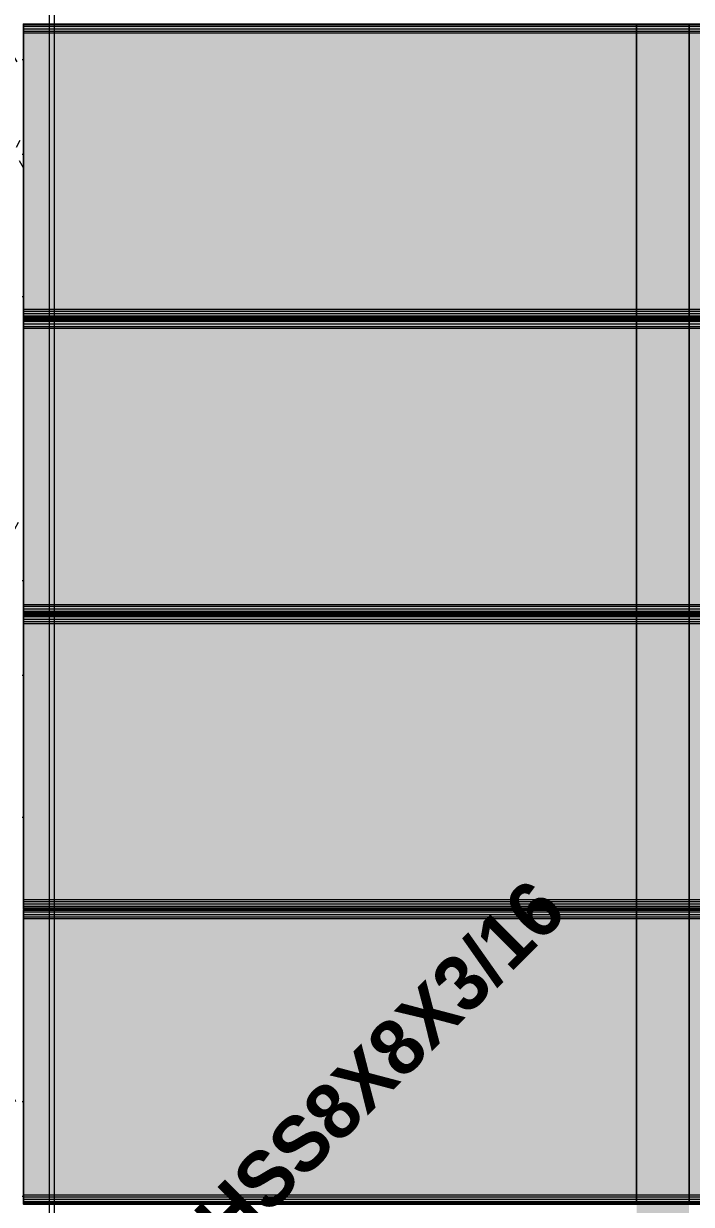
# Model space of a CAD drawing. Header units: inches. Extents: x -4126 to 593, y 9773 to 12297.
# Drawn here: x -2818.3 to -2710.1, y 11326.7 to 11518.2 of the extents above; entities that cross this region are included whole.
import ezdxf

# ---------------------------------------------------------------- set-up
doc = ezdxf.new("R2010")
doc.units = ezdxf.units.IN
doc.header["$MEASUREMENT"] = 0
for name, color, linetype, lineweight in [('I-WALL', 2, 'Continuous', 13), ('S-BEAM', 12, 'Continuous', 9), ('S-COLS-IDEN', 171, 'Continuous', 30)]:
    doc.layers.add(name, color=color, linetype=linetype, lineweight=lineweight)
doc.styles.add('Century Gothic_B', font='GOTHICB.TTF', dxfattribs={"height": 9})

# ---------------------------------------------------------------- blocks, each defined once
blk = doc.blocks.new('CTR - 1st Phase - Common Walls_rvt-1-FRAMING PLAN - 1ST FLOOR')
at = {"layer": 'I-WALL', "lineweight": 5, "transparency": 33554585}
h = blk.add_hatch(color=8, dxfattribs=at)
h.paths.add_polyline_path([(-2718.97, 11285.29), (-2710.47, 11285.29), (-2710.47, 11325.43), (-2718.97, 11325.43)], flags=0)
h.paths.add_polyline_path([(-2718.97, 11325.82), (-2710.47, 11325.82), (-2710.47, 11326.25), (-2718.97, 11326.25)], flags=0)
h.paths.add_polyline_path([(-2718.97, 11327.09), (-2710.47, 11327.09), (-2710.47, 11327.52), (-2718.97, 11327.52)], flags=0)
h.paths.add_polyline_path([(-2710.47, 11327.91), (-2710.47, 11373.31), (-2718.97, 11373.31), (-2718.97, 11327.91)], flags=0)
h.paths.add_polyline_path([(-2710.47, 11373.71), (-2710.47, 11374.14), (-2718.97, 11374.14), (-2718.97, 11373.71)], flags=0)
h.paths.add_polyline_path([(-2718.97, 11374.97), (-2710.47, 11374.97), (-2710.47, 11375.4), (-2718.97, 11375.4)], flags=0)
h.paths.add_polyline_path([(-2718.97, 11375.79), (-2710.47, 11375.79), (-2710.47, 11421.19), (-2718.97, 11421.19)], flags=0)
h.paths.add_polyline_path([(-2718.97, 11421.59), (-2710.47, 11421.59), (-2710.47, 11422.02), (-2718.97, 11422.02)], flags=0)
h.paths.add_polyline_path([(-2718.97, 11422.85), (-2710.47, 11422.85), (-2710.47, 11423.28), (-2718.97, 11423.28)], flags=0)
h.paths.add_polyline_path([(-2718.97, 11423.68), (-2710.47, 11423.68), (-2710.47, 11469.08), (-2718.97, 11469.08), (-2718.97, 11428.42)], flags=0)
h.paths.add_polyline_path([(-2718.97, 11469.47), (-2710.47, 11469.47), (-2710.47, 11469.9), (-2718.97, 11469.9)], flags=0)
h.paths.add_polyline_path([(-2710.47, 11470.73), (-2710.47, 11471.16), (-2718.97, 11471.16), (-2718.97, 11470.73)], flags=0)
h.paths.add_polyline_path([(-2718.97, 11471.56), (-2710.47, 11471.56), (-2710.47, 11516.96), (-2718.97, 11516.96)], flags=0)
h.paths.add_polyline_path([(-2710.47, 11517.35), (-2710.47, 11517.78), (-2718.97, 11517.78), (-2718.97, 11517.35)], flags=0)
h.paths.add_polyline_path([(-2710.47, 11547.19), (-2710.47, 11622.61), (-2718.97, 11622.61), (-2718.97, 11547.19)], flags=0)
h = blk.add_hatch(color=8, dxfattribs=at)
h.paths.add_polyline_path([(-2710.47, 11326.25), (-2710.47, 11327.09), (-2718.97, 11327.09), (-2718.97, 11326.25)], flags=0)
h.paths.add_polyline_path([(-2710.47, 11374.14), (-2710.47, 11374.97), (-2718.97, 11374.97), (-2718.97, 11374.14)], flags=0)
h.paths.add_polyline_path([(-2710.47, 11422.02), (-2710.47, 11422.85), (-2718.97, 11422.85), (-2718.97, 11422.02)], flags=0)
h.paths.add_polyline_path([(-2710.47, 11469.9), (-2710.47, 11470.73), (-2718.97, 11470.73), (-2718.97, 11469.9)], flags=0)
h.paths.add_polyline_path([(-2718.97, 11517.78), (-2710.47, 11517.78), (-2710.47, 11518.2), (-2718.97, 11518.16)], flags=0)
h = blk.add_hatch(color=8, dxfattribs=at)
h.paths.add_polyline_path([(-2710.47, 11325.43), (-2710.47, 11325.82), (-2718.97, 11325.82), (-2718.97, 11325.43)], flags=0)
h.paths.add_polyline_path([(-2718.97, 11327.52), (-2710.47, 11327.52), (-2710.47, 11327.91), (-2718.97, 11327.91)], flags=0)
h.paths.add_polyline_path([(-2710.47, 11373.31), (-2710.47, 11373.71), (-2718.97, 11373.71), (-2718.97, 11373.31)], flags=0)
h.paths.add_polyline_path([(-2718.97, 11375.4), (-2710.47, 11375.4), (-2710.47, 11375.79), (-2718.97, 11375.79)], flags=0)
h.paths.add_polyline_path([(-2718.97, 11421.19), (-2710.47, 11421.19), (-2710.47, 11421.59), (-2718.97, 11421.59)], flags=0)
h.paths.add_polyline_path([(-2710.47, 11423.28), (-2710.47, 11423.68), (-2718.97, 11423.68), (-2718.97, 11423.28)], flags=0)
h.paths.add_polyline_path([(-2710.47, 11469.08), (-2710.47, 11469.47), (-2718.97, 11469.47), (-2718.97, 11469.08)], flags=0)
h.paths.add_polyline_path([(-2718.97, 11471.16), (-2710.47, 11471.16), (-2710.47, 11471.56), (-2718.97, 11471.56)], flags=0)
h.paths.add_polyline_path([(-2710.47, 11516.96), (-2710.47, 11517.35), (-2718.97, 11517.35), (-2718.97, 11516.96)], flags=0)
at = {"layer": 'I-WALL', "color": 9}
for p, q in [((-2718.97, 11518.16), (-2718.97, 11517.35)), ((-2718.97, 11517.35), (-2718.97, 11516.96)), ((-2710.47, 11517.35), (-2710.47, 11518.16)), ((-2710.47, 11516.96), (-2710.47, 11517.35)), ((-2718.97, 11516.96), (-2718.97, 11471.56)), ((-2710.47, 11471.56), (-2710.47, 11516.96)), ((-2718.97, 11471.56), (-2718.97, 11471.16)), ((-2710.47, 11471.16), (-2710.47, 11471.56)), ((-2718.97, 11471.16), (-2718.97, 11470.36)), ((-2718.97, 11470.28), (-2718.97, 11469.47)), ((-2718.97, 11469.47), (-2718.97, 11469.08)), ((-2710.47, 11470.36), (-2710.47, 11471.16)), ((-2710.47, 11469.47), (-2710.47, 11470.28)), ((-2710.47, 11469.08), (-2710.47, 11469.47)), ((-2718.97, 11469.08), (-2718.97, 11423.68)), ((-2710.47, 11423.68), (-2710.47, 11469.08)), ((-2718.97, 11423.68), (-2718.97, 11423.28)), ((-2710.47, 11423.28), (-2710.47, 11423.68)), ((-2718.97, 11423.28), (-2718.97, 11422.48)), ((-2718.97, 11422.39), (-2718.97, 11421.59)), ((-2718.97, 11421.59), (-2718.97, 11421.19)), ((-2710.47, 11422.48), (-2710.47, 11423.28)), ((-2710.47, 11421.59), (-2710.47, 11422.39)), ((-2710.47, 11421.19), (-2710.47, 11421.59)), ((-2718.97, 11421.19), (-2718.97, 11375.79)), ((-2710.47, 11375.79), (-2710.47, 11421.19)), ((-2718.97, 11375.79), (-2718.97, 11375.4)), ((-2710.47, 11375.4), (-2710.47, 11375.79)), ((-2718.97, 11375.4), (-2718.97, 11374.59)), ((-2718.97, 11374.51), (-2718.97, 11373.71)), ((-2718.97, 11373.71), (-2718.97, 11373.31)), ((-2710.47, 11374.59), (-2710.47, 11375.4)), ((-2710.47, 11373.71), (-2710.47, 11374.51)), ((-2710.47, 11373.31), (-2710.47, 11373.71)), ((-2718.97, 11373.31), (-2718.97, 11327.91)), ((-2710.47, 11327.91), (-2710.47, 11373.31)), ((-2718.97, 11327.91), (-2718.97, 11327.52)), ((-2710.47, 11327.52), (-2710.47, 11327.91)), ((-2718.97, 11327.52), (-2718.97, 11326.71)), ((-2710.47, 11326.71), (-2710.47, 11327.52))]:
    blk.add_line(p, q, dxfattribs=at)
at = {"layer": 'I-WALL', "color": 253}
for p, q in [((-2718.97, 11517.78), (-2718.97, 11518.16)), ((-2718.97, 11517.35), (-2718.97, 11517.78)), ((-2718.97, 11516.96), (-2718.97, 11517.35)), ((-2710.47, 11518.16), (-2710.47, 11517.78)), ((-2710.47, 11517.78), (-2710.47, 11517.35)), ((-2710.47, 11517.35), (-2710.47, 11516.96)), ((-2718.97, 11471.56), (-2718.97, 11516.96)), ((-2710.47, 11516.96), (-2710.47, 11471.56)), ((-2718.97, 11471.16), (-2718.97, 11471.56)), ((-2710.47, 11471.56), (-2710.47, 11471.16)), ((-2718.97, 11470.73), (-2718.97, 11471.16)), ((-2718.97, 11470.36), (-2718.97, 11470.73)), ((-2718.97, 11469.9), (-2718.97, 11470.28)), ((-2718.97, 11469.47), (-2718.97, 11469.9)), ((-2718.97, 11469.08), (-2718.97, 11469.47)), ((-2710.47, 11471.16), (-2710.47, 11470.73)), ((-2710.47, 11470.73), (-2710.47, 11470.36)), ((-2710.47, 11470.28), (-2710.47, 11469.9)), ((-2710.47, 11469.9), (-2710.47, 11469.47)), ((-2710.47, 11469.47), (-2710.47, 11469.08)), ((-2718.97, 11423.68), (-2718.97, 11469.08)), ((-2710.47, 11469.08), (-2710.47, 11423.68)), ((-2718.97, 11423.28), (-2718.97, 11423.68)), ((-2710.47, 11423.68), (-2710.47, 11423.28)), ((-2718.97, 11422.85), (-2718.97, 11423.28)), ((-2718.97, 11422.48), (-2718.97, 11422.85)), ((-2718.97, 11422.02), (-2718.97, 11422.39)), ((-2718.97, 11421.59), (-2718.97, 11422.02)), ((-2718.97, 11421.19), (-2718.97, 11421.59)), ((-2710.47, 11423.28), (-2710.47, 11422.85)), ((-2710.47, 11422.85), (-2710.47, 11422.48)), ((-2710.47, 11422.39), (-2710.47, 11422.02)), ((-2710.47, 11422.02), (-2710.47, 11421.59)), ((-2710.47, 11421.59), (-2710.47, 11421.19)), ((-2718.97, 11375.79), (-2718.97, 11421.19)), ((-2710.47, 11421.19), (-2710.47, 11375.79)), ((-2718.97, 11375.4), (-2718.97, 11375.79)), ((-2710.47, 11375.79), (-2710.47, 11375.4)), ((-2718.97, 11374.97), (-2718.97, 11375.4)), ((-2718.97, 11374.59), (-2718.97, 11374.97)), ((-2718.97, 11374.14), (-2718.97, 11374.51)), ((-2718.97, 11373.71), (-2718.97, 11374.14)), ((-2718.97, 11373.31), (-2718.97, 11373.71)), ((-2710.47, 11375.4), (-2710.47, 11374.97)), ((-2710.47, 11374.97), (-2710.47, 11374.59)), ((-2710.47, 11374.51), (-2710.47, 11374.14)), ((-2710.47, 11374.14), (-2710.47, 11373.71)), ((-2710.47, 11373.71), (-2710.47, 11373.31)), ((-2718.97, 11327.91), (-2718.97, 11373.31)), ((-2710.47, 11373.31), (-2710.47, 11327.91)), ((-2718.97, 11327.52), (-2718.97, 11327.91)), ((-2710.47, 11327.91), (-2710.47, 11327.52)), ((-2718.97, 11327.09), (-2718.97, 11327.52)), ((-2718.97, 11326.71), (-2718.97, 11327.09)), ((-2710.47, 11327.52), (-2710.47, 11327.09)), ((-2710.47, 11327.09), (-2710.47, 11326.71))]:
    blk.add_line(p, q, dxfattribs=at)
blk = doc.blocks.new('034100 - Precast Structural Concrete - Solid Plank - 12_-1871122-FRAMING PLAN - 1ST FLOOR')
at = {"layer": 'S-BEAM', "transparency": 33554483}
for points in [[(5, 23.52), (5, 23.9), (0, 23.9), (0, 23.52), (4.21, 23.52)], [(0, 22.7), (5, 22.7), (5, 23.09), (0, 23.09)], [(0, -23.09), (5, -23.09), (5, -22.7), (0, -22.7)], [(5, -23.9), (5, -23.52), (0, -23.52), (0, -23.9), (4.21, -23.9)], [(5, -23.94), (5, -23.9), (4.21, -23.94)]]:
    blk.add_hatch(color=256, dxfattribs=at).paths.add_polyline_path(points, flags=0)
h = blk.add_hatch(color=256, dxfattribs=at)
h.paths.add_polyline_path([(4.21, -23.52), (5, -23.52), (5, -23.09), (0, -23.09), (0, -23.52)], flags=0)
h.paths.add_polyline_path([(5, -22.7), (5, 22.7), (0, 22.7), (0, -22.7), (4.21, -22.7)], flags=0)
h.paths.add_polyline_path([(5, 23.09), (5, 23.52), (0, 23.52), (0, 23.09), (4.21, 23.09)], flags=0)
h = blk.add_hatch(color=256, dxfattribs=at)
h.paths.add_polyline_path([(5, 23.52), (99.35, 23.52), (99.35, 23.9), (5, 23.9)], flags=0)
h.paths.add_polyline_path([(300.95, 23.52), (300.95, 23.9), (107.85, 23.9), (107.85, 23.52), (299.62, 23.52)], flags=0)
h = blk.add_hatch(color=256, dxfattribs=at)
h.paths.add_polyline_path([(5, -23.52), (99.35, -23.52), (99.35, -23.09), (5, -23.09)], flags=0)
h.paths.add_polyline_path([(107.85, -23.52), (300.95, -23.52), (300.95, -23.09), (107.85, -23.09)], flags=0)
h.paths.add_polyline_path([(232.08, -22.7), (300.95, -22.7), (300.95, 22.7), (107.85, 22.7), (107.85, -22.7)], flags=0)
h.paths.add_polyline_path([(97.02, -22.7), (99.35, -22.7), (99.35, 22.7), (5, 22.7), (5, -22.7)], flags=0)
h.paths.add_polyline_path([(5, 23.09), (99.35, 23.09), (99.35, 23.52), (5, 23.52)], flags=0)
h.paths.add_polyline_path([(300.95, 23.09), (300.95, 23.52), (107.85, 23.52), (107.85, 23.09), (299.62, 23.09)], flags=0)
h = blk.add_hatch(color=256, dxfattribs=at)
h.paths.add_polyline_path([(5, 22.7), (99.35, 22.7), (99.35, 23.09), (5, 23.09)], flags=0)
h.paths.add_polyline_path([(300.95, 22.7), (300.95, 23.09), (107.85, 23.09), (107.85, 22.7), (299.62, 22.7)], flags=0)
h = blk.add_hatch(color=256, dxfattribs=at)
h.paths.add_polyline_path([(5, -23.09), (99.35, -23.09), (99.35, -22.7), (5, -22.7)], flags=0)
h.paths.add_polyline_path([(300.95, -23.09), (300.95, -22.7), (107.85, -22.7), (107.85, -23.09), (232.08, -23.09)], flags=0)
h = blk.add_hatch(color=256, dxfattribs=at)
h.paths.add_polyline_path([(232.08, -23.9), (300.95, -23.9), (300.95, -23.52), (107.85, -23.52), (107.85, -23.9)], flags=0)
h.paths.add_polyline_path([(5, -23.9), (99.35, -23.9), (99.35, -23.52), (5, -23.52)], flags=0)
at = {"layer": 'S-BEAM'}
for p, q in [((0, 23.94), (0, 23.9)), ((0, 23.76), (0, 23.9)), ((0, 23.9), (0, 23.52)), ((0, 23.9), (5, 23.9)), ((0, 23.52), (0, 23.76)), ((0, 23.76), (5, 23.76)), ((0, 23.76), (5, 23.76)), ((0, 22.7), (0, 23.52)), ((0, 23.52), (0, -23.52)), ((0, 23.52), (5, 23.52)), ((0, 22.7), (0, 23.09)), ((0, 23.09), (0, 22.7)), ((0, 23.09), (5, 23.09)), ((0, 23.09), (5, 23.09)), ((5, 23.9), (304, 23.9)), ((5, 23.76), (304, 23.76)), ((5, 23.76), (304, 23.76)), ((5, 23.52), (304, 23.52)), ((5, 23.09), (304, 23.09)), ((5, 23.09), (304, 23.09)), ((0, 22.4), (0, 22.7)), ((0, 22.7), (5, 22.7)), ((0, -22.4), (0, 22.4)), ((0, 22.4), (5, 22.4)), ((5, 22.7), (304, 22.7)), ((5, 22.4), (304, 22.4)), ((0, -22.7), (0, -22.4)), ((0, -22.4), (5, -22.4)), ((0, -23.52), (0, -22.7)), ((0, -22.7), (0, -23.09)), ((0, -23.09), (0, -22.7)), ((0, -22.7), (5, -22.7)), ((5, -22.4), (304, -22.4)), ((5, -22.7), (304, -22.7)), ((0, -23.09), (5, -23.09)), ((0, -23.09), (5, -23.09)), ((0, -23.52), (0, -23.9)), ((0, -23.76), (0, -23.52)), ((5, -23.52), (0, -23.52)), ((0, -23.9), (0, -23.76)), ((5, -23.76), (0, -23.76)), ((0, -23.76), (5, -23.76)), ((0, -23.9), (0, -23.94)), ((0, -23.9), (5, -23.9)), ((0, -23.94), (5, -23.94)), ((5, -23.09), (304, -23.09)), ((5, -23.09), (304, -23.09)), ((304, -23.52), (5, -23.52)), ((304, -23.76), (5, -23.76)), ((5, -23.76), (304, -23.76)), ((5, -23.9), (304, -23.9)), ((5, -23.94), (304, -23.94))]:
    blk.add_line(p, q, dxfattribs=at)
blk = doc.blocks.new('034100 - Precast Structural Concrete - Solid Plank - 12_-V95-FRAMING PLAN - 1ST FLOOR')
at = {"layer": 'S-BEAM', "transparency": 33554483}
for points in [[(0, 23.52), (5, 23.52), (5, 23.9), (0, 23.9)], [(0, 22.7), (5, 22.7), (5, 23.09), (0, 23.09)], [(0, -23.09), (5, -23.09), (5, -22.7), (0, -22.7)], [(4.21, -23.9), (5, -23.9), (5, -23.52), (0, -23.52), (0, -23.9)], [(5, -23.94), (5, -23.9), (4.21, -23.94)]]:
    blk.add_hatch(color=256, dxfattribs=at).paths.add_polyline_path(points, flags=0)
h = blk.add_hatch(color=256, dxfattribs=at)
h.paths.add_polyline_path([(4.21, -23.52), (5, -23.52), (5, -23.09), (0, -23.09), (0, -23.52)], flags=0)
h.paths.add_polyline_path([(5, -22.7), (5, 22.7), (0, 22.7), (0, -22.7), (4.21, -22.7)], flags=0)
h.paths.add_polyline_path([(5, 23.09), (5, 23.52), (0, 23.52), (0, 23.09), (4.21, 23.09)], flags=0)
h = blk.add_hatch(color=256, dxfattribs=at)
h.paths.add_polyline_path([(5, 23.52), (99.35, 23.52), (99.35, 23.9), (5, 23.9)], flags=0)
h.paths.add_polyline_path([(300.95, 23.52), (300.95, 23.9), (107.85, 23.9), (107.85, 23.52), (232.08, 23.52)], flags=0)
h = blk.add_hatch(color=256, dxfattribs=at)
h.paths.add_polyline_path([(5, -23.52), (99.35, -23.52), (99.35, -23.09), (5, -23.09)], flags=0)
h.paths.add_polyline_path([(232.08, -23.52), (300.95, -23.52), (300.95, -23.09), (107.85, -23.09), (107.85, -23.52)], flags=0)
h.paths.add_polyline_path([(99.35, -22.7), (99.35, 22.7), (5, 22.7), (5, -22.7), (97.02, -22.7)], flags=0)
h.paths.add_polyline_path([(300.95, -22.7), (300.95, 22.7), (107.85, 22.7), (107.85, -22.7), (232.08, -22.7)], flags=0)
h.paths.add_polyline_path([(232.08, 23.09), (300.95, 23.09), (300.95, 23.52), (107.85, 23.52), (107.85, 23.09)], flags=0)
h.paths.add_polyline_path([(5, 23.09), (99.35, 23.09), (99.35, 23.52), (5, 23.52)], flags=0)
h = blk.add_hatch(color=256, dxfattribs=at)
h.paths.add_polyline_path([(5, 22.7), (99.35, 22.7), (99.35, 23.09), (5, 23.09)], flags=0)
h.paths.add_polyline_path([(300.95, 22.7), (300.95, 23.09), (107.85, 23.09), (107.85, 22.7), (232.08, 22.7)], flags=0)
h = blk.add_hatch(color=256, dxfattribs=at)
h.paths.add_polyline_path([(5, -23.09), (99.35, -23.09), (99.35, -22.7), (5, -22.7)], flags=0)
h.paths.add_polyline_path([(300.95, -23.09), (300.95, -22.7), (107.85, -22.7), (107.85, -23.09), (232.08, -23.09)], flags=0)
h = blk.add_hatch(color=256, dxfattribs=at)
h.paths.add_polyline_path([(300.95, -23.9), (300.95, -23.52), (107.85, -23.52), (107.85, -23.9), (232.08, -23.9)], flags=0)
h.paths.add_polyline_path([(97.02, -23.9), (99.35, -23.9), (99.35, -23.52), (5, -23.52), (5, -23.9)], flags=0)
at = {"layer": 'S-BEAM'}
for p, q in [((0, 23.94), (0, 23.9)), ((0, 23.94), (5, 23.94)), ((0, 23.76), (0, 23.9)), ((0, 23.9), (0, 23.52)), ((0, 23.9), (5, 23.9)), ((0, 23.52), (0, 23.76)), ((0, 23.76), (5, 23.76)), ((0, 23.76), (5, 23.76)), ((0, 22.7), (0, 23.52)), ((0, 23.52), (0, -23.52)), ((0, 23.52), (5, 23.52)), ((0, 22.7), (0, 23.09)), ((0, 23.09), (0, 22.7)), ((0, 23.09), (5, 23.09)), ((0, 23.09), (5, 23.09)), ((5, 23.94), (304, 23.94)), ((5, 23.9), (304, 23.9)), ((5, 23.76), (304, 23.76)), ((5, 23.76), (304, 23.76)), ((5, 23.52), (304, 23.52)), ((5, 23.09), (304, 23.09)), ((5, 23.09), (304, 23.09)), ((0, 22.4), (0, 22.7)), ((0, 22.7), (5, 22.7)), ((0, -22.4), (0, 22.4)), ((0, 22.4), (5, 22.4)), ((5, 22.7), (304, 22.7)), ((5, 22.4), (304, 22.4)), ((0, -22.7), (0, -22.4)), ((0, -22.4), (5, -22.4)), ((0, -23.52), (0, -22.7)), ((0, -22.7), (0, -23.09)), ((0, -23.09), (0, -22.7)), ((0, -22.7), (5, -22.7)), ((5, -22.4), (304, -22.4)), ((5, -22.7), (304, -22.7)), ((0, -23.09), (5, -23.09)), ((0, -23.09), (5, -23.09)), ((0, -23.52), (0, -23.9)), ((0, -23.76), (0, -23.52)), ((5, -23.52), (0, -23.52)), ((0, -23.9), (0, -23.76)), ((5, -23.76), (0, -23.76)), ((0, -23.76), (5, -23.76)), ((0, -23.9), (0, -23.94)), ((0, -23.9), (5, -23.9)), ((0, -23.94), (5, -23.94)), ((5, -23.09), (304, -23.09)), ((5, -23.09), (304, -23.09)), ((304, -23.52), (5, -23.52)), ((304, -23.76), (5, -23.76)), ((5, -23.76), (304, -23.76)), ((5, -23.9), (304, -23.9)), ((5, -23.94), (304, -23.94))]:
    blk.add_line(p, q, dxfattribs=at)
blk = doc.blocks.new('034100 - Precast Structural Concrete - Solid Plank - 12_-V96-FRAMING PLAN - 1ST FLOOR')
at = {"layer": 'S-BEAM', "transparency": 33554483}
for points in [[(4.21, 23.52), (5, 23.52), (5, 23.9), (0, 23.9), (0, 23.52)], [(0, 22.7), (5, 22.7), (5, 23.09), (0, 23.09)], [(5, 23.9), (5, 23.94), (4.21, 23.9)], [(4.21, -23.09), (5, -23.09), (5, -22.7), (0, -22.7), (0, -23.09)], [(5, -23.9), (5, -23.52), (0, -23.52), (0, -23.9), (4.21, -23.9)], [(5, -23.94), (5, -23.9), (4.21, -23.94)]]:
    blk.add_hatch(color=256, dxfattribs=at).paths.add_polyline_path(points, flags=0)
h = blk.add_hatch(color=256, dxfattribs=at)
h.paths.add_polyline_path([(4.21, -23.52), (5, -23.52), (5, -23.09), (0, -23.09), (0, -23.52)], flags=0)
h.paths.add_polyline_path([(5, -22.7), (5, 22.7), (0, 22.7), (0, -22.7), (4.21, -22.7)], flags=0)
h.paths.add_polyline_path([(5, 23.09), (5, 23.52), (0, 23.52), (0, 23.09), (4.21, 23.09)], flags=0)
h = blk.add_hatch(color=256, dxfattribs=at)
h.paths.add_polyline_path([(5, 23.52), (99.35, 23.52), (99.35, 23.9), (5, 23.9)], flags=0)
h.paths.add_polyline_path([(300.95, 23.52), (300.95, 23.9), (107.85, 23.9), (107.85, 23.52), (232.08, 23.52)], flags=0)
h = blk.add_hatch(color=256, dxfattribs=at)
h.paths.add_polyline_path([(97.02, -23.52), (99.35, -23.52), (99.35, -23.09), (5, -23.09), (5, -23.52)], flags=0)
h.paths.add_polyline_path([(300.95, -23.52), (300.95, -23.09), (107.85, -23.09), (107.85, -23.52), (232.08, -23.52)], flags=0)
h.paths.add_polyline_path([(107.85, -22.7), (300.95, -22.7), (300.95, 22.7), (107.85, 22.7)], flags=0)
h.paths.add_polyline_path([(5, -22.7), (99.35, -22.7), (99.35, 22.7), (5, 22.7)], flags=0)
h.paths.add_polyline_path([(5, 23.09), (99.35, 23.09), (99.35, 23.52), (5, 23.52)], flags=0)
h.paths.add_polyline_path([(300.95, 23.09), (300.95, 23.52), (107.85, 23.52), (107.85, 23.09), (232.08, 23.09)], flags=0)
h = blk.add_hatch(color=256, dxfattribs=at)
h.paths.add_polyline_path([(5, 22.7), (99.35, 22.7), (99.35, 23.09), (5, 23.09)], flags=0)
h.paths.add_polyline_path([(300.95, 22.7), (300.95, 23.09), (107.85, 23.09), (107.85, 22.7), (232.08, 22.7)], flags=0)
h = blk.add_hatch(color=256, dxfattribs=at)
h.paths.add_polyline_path([(232.08, -23.09), (300.95, -23.09), (300.95, -22.7), (107.85, -22.7), (107.85, -23.09)], flags=0)
h.paths.add_polyline_path([(97.02, -23.09), (99.35, -23.09), (99.35, -22.7), (5, -22.7), (5, -23.09)], flags=0)
h = blk.add_hatch(color=256, dxfattribs=at)
h.paths.add_polyline_path([(232.08, -23.9), (300.95, -23.9), (300.95, -23.52), (107.85, -23.52), (107.85, -23.9)], flags=0)
h.paths.add_polyline_path([(97.02, -23.9), (99.35, -23.9), (99.35, -23.52), (5, -23.52), (5, -23.9)], flags=0)
at = {"layer": 'S-BEAM'}
for p, q in [((0, 23.94), (0, 23.9)), ((0, 23.94), (5, 23.94)), ((0, 23.76), (0, 23.9)), ((0, 23.9), (0, 23.52)), ((0, 23.9), (5, 23.9)), ((0, 23.52), (0, 23.76)), ((0, 23.76), (5, 23.76)), ((0, 23.76), (5, 23.76)), ((0, 22.7), (0, 23.52)), ((0, 23.52), (0, -23.52)), ((0, 23.52), (5, 23.52)), ((0, 22.7), (0, 23.09)), ((0, 23.09), (0, 22.7)), ((0, 23.09), (5, 23.09)), ((0, 23.09), (5, 23.09)), ((5, 23.94), (304, 23.94)), ((5, 23.9), (304, 23.9)), ((5, 23.76), (304, 23.76)), ((5, 23.76), (304, 23.76)), ((5, 23.52), (304, 23.52)), ((5, 23.09), (304, 23.09)), ((5, 23.09), (304, 23.09)), ((0, 22.4), (0, 22.7)), ((0, 22.7), (5, 22.7)), ((0, -22.4), (0, 22.4)), ((0, 22.4), (5, 22.4)), ((5, 22.7), (304, 22.7)), ((5, 22.4), (304, 22.4)), ((0, -22.7), (0, -22.4)), ((0, -22.4), (5, -22.4)), ((0, -23.52), (0, -22.7)), ((0, -22.7), (0, -23.09)), ((0, -23.09), (0, -22.7)), ((0, -22.7), (5, -22.7)), ((5, -22.4), (304, -22.4)), ((5, -22.7), (304, -22.7)), ((0, -23.09), (5, -23.09)), ((0, -23.09), (5, -23.09)), ((0, -23.52), (0, -23.9)), ((0, -23.76), (0, -23.52)), ((5, -23.52), (0, -23.52)), ((0, -23.9), (0, -23.76)), ((5, -23.76), (0, -23.76)), ((0, -23.76), (5, -23.76)), ((0, -23.9), (0, -23.94)), ((0, -23.9), (5, -23.9)), ((0, -23.94), (5, -23.94)), ((5, -23.09), (304, -23.09)), ((5, -23.09), (304, -23.09)), ((304, -23.52), (5, -23.52)), ((304, -23.76), (5, -23.76)), ((5, -23.76), (304, -23.76)), ((5, -23.9), (304, -23.9)), ((5, -23.94), (304, -23.94))]:
    blk.add_line(p, q, dxfattribs=at)
blk = doc.blocks.new('034100 - Precast Structural Concrete - Solid Plank - 12_-V97-FRAMING PLAN - 1ST FLOOR')
at = {"layer": 'S-BEAM', "transparency": 33554483}
for points in [[(0, 23.52), (5, 23.52), (5, 23.9), (0, 23.9)], [(0, 22.7), (5, 22.7), (5, 23.09), (0, 23.09)], [(0, -23.09), (5, -23.09), (5, -22.7), (0, -22.7)], [(5, -23.9), (5, -23.52), (0, -23.52), (0, -23.9), (4.21, -23.9)], [(5, -23.94), (5, -23.9), (4.21, -23.94)]]:
    blk.add_hatch(color=256, dxfattribs=at).paths.add_polyline_path(points, flags=0)
h = blk.add_hatch(color=256, dxfattribs=at)
h.paths.add_polyline_path([(4.21, -23.52), (5, -23.52), (5, -23.09), (0, -23.09), (0, -23.52)], flags=0)
h.paths.add_polyline_path([(5, -22.7), (5, 22.7), (0, 22.7), (0, -22.7), (4.21, -22.7)], flags=0)
h.paths.add_polyline_path([(5, 23.09), (5, 23.52), (0, 23.52), (0, 23.09), (4.21, 23.09)], flags=0)
h = blk.add_hatch(color=256, dxfattribs=at)
h.paths.add_polyline_path([(5, 23.52), (99.35, 23.52), (99.35, 23.9), (5, 23.9)], flags=0)
h.paths.add_polyline_path([(300.95, 23.52), (300.95, 23.9), (107.85, 23.9), (107.85, 23.52), (232.08, 23.52)], flags=0)
h = blk.add_hatch(color=256, dxfattribs=at)
h.paths.add_polyline_path([(5, -23.52), (99.35, -23.52), (99.35, -23.09), (5, -23.09)], flags=0)
h.paths.add_polyline_path([(107.85, -23.52), (300.95, -23.52), (300.95, -23.09), (107.85, -23.09)], flags=0)
h.paths.add_polyline_path([(107.85, -22.7), (300.95, -22.7), (300.95, 22.7), (107.85, 22.7)], flags=0)
h.paths.add_polyline_path([(99.35, -22.7), (99.35, 22.7), (5, 22.7), (5, -22.7), (97.02, -22.7)], flags=0)
h.paths.add_polyline_path([(107.85, 23.09), (300.95, 23.09), (300.95, 23.52), (107.85, 23.52)], flags=0)
h.paths.add_polyline_path([(5, 23.09), (99.35, 23.09), (99.35, 23.52), (5, 23.52)], flags=0)
h = blk.add_hatch(color=256, dxfattribs=at)
h.paths.add_polyline_path([(5, 22.7), (99.35, 22.7), (99.35, 23.09), (5, 23.09)], flags=0)
h.paths.add_polyline_path([(300.95, 22.7), (300.95, 23.09), (107.85, 23.09), (107.85, 22.7), (232.08, 22.7)], flags=0)
h = blk.add_hatch(color=256, dxfattribs=at)
h.paths.add_polyline_path([(99.35, -23.09), (99.35, -22.7), (5, -22.7), (5, -23.09), (97.02, -23.09)], flags=0)
h.paths.add_polyline_path([(300.95, -23.09), (300.95, -22.7), (107.85, -22.7), (107.85, -23.09), (232.08, -23.09)], flags=0)
h = blk.add_hatch(color=256, dxfattribs=at)
h.paths.add_polyline_path([(300.95, -23.9), (300.95, -23.52), (107.85, -23.52), (107.85, -23.9), (232.08, -23.9)], flags=0)
h.paths.add_polyline_path([(5, -23.9), (99.35, -23.9), (99.35, -23.52), (5, -23.52)], flags=0)
at = {"layer": 'S-BEAM'}
for p, q in [((0, 23.94), (0, 23.9)), ((0, 23.94), (5, 23.94)), ((0, 23.76), (0, 23.9)), ((0, 23.9), (0, 23.52)), ((0, 23.9), (5, 23.9)), ((0, 23.52), (0, 23.76)), ((0, 23.76), (5, 23.76)), ((0, 23.76), (5, 23.76)), ((0, 22.7), (0, 23.52)), ((0, 23.52), (0, -23.52)), ((0, 23.52), (5, 23.52)), ((0, 22.7), (0, 23.09)), ((0, 23.09), (0, 22.7)), ((0, 23.09), (5, 23.09)), ((0, 23.09), (5, 23.09)), ((5, 23.94), (304, 23.94)), ((5, 23.9), (304, 23.9)), ((5, 23.76), (304, 23.76)), ((5, 23.76), (304, 23.76)), ((5, 23.52), (304, 23.52)), ((5, 23.09), (304, 23.09)), ((5, 23.09), (304, 23.09)), ((0, 22.4), (0, 22.7)), ((0, 22.7), (5, 22.7)), ((0, -22.4), (0, 22.4)), ((0, 22.4), (5, 22.4)), ((5, 22.7), (304, 22.7)), ((5, 22.4), (304, 22.4)), ((0, -22.7), (0, -22.4)), ((0, -22.4), (5, -22.4)), ((0, -23.52), (0, -22.7)), ((0, -22.7), (0, -23.09)), ((0, -23.09), (0, -22.7)), ((0, -22.7), (5, -22.7)), ((5, -22.4), (304, -22.4)), ((5, -22.7), (304, -22.7)), ((0, -23.09), (5, -23.09)), ((0, -23.09), (5, -23.09)), ((0, -23.52), (0, -23.9)), ((0, -23.76), (0, -23.52)), ((5, -23.52), (0, -23.52)), ((0, -23.9), (0, -23.76)), ((5, -23.76), (0, -23.76)), ((0, -23.76), (5, -23.76)), ((0, -23.9), (0, -23.94)), ((0, -23.9), (5, -23.9)), ((5, -23.09), (304, -23.09)), ((5, -23.09), (304, -23.09)), ((304, -23.52), (5, -23.52)), ((304, -23.76), (5, -23.76)), ((5, -23.76), (304, -23.76)), ((5, -23.9), (304, -23.9))]:
    blk.add_line(p, q, dxfattribs=at)

msp = doc.modelspace()

# ---------------------------------------------------------------- hatches: boundary and pattern name
at = {"layer": 'S-BEAM'}
h = msp.add_hatch(dxfattribs=at)
h.set_pattern_fill('FP_3', color=256, style=0, pattern_type=2)
h.set_pattern_definition([(0, (0, 0), (30.72, 7.68), [1.267, -21.773, 1.267, -21.773, -122.88]), (0, (0, 0), (30.72, 7.68), [-46.08, 1.267, -44.813, 1.267, -21.773, -53.76]), (0, (0, 0), (30.72, 7.68), [-115.2, 1.267, -14.093, 1.267, -37.133]), (120, (11.52, 3.84), (-22.011075, 22.7643004), [1.267, -21.773, 1.267, -21.773, -122.88]), (120, (11.52, 3.84), (-22.011075, 22.7643004), [-46.08, 1.267, -44.813, 1.267, -21.773, -53.76]), (120, (11.52, 3.84), (-22.011075, 22.7643004), [-115.2, 1.267, -14.093, 1.267, -37.133]), (240, (15.36, 19.2), (-8.708925, -30.4443004), [1.267, -21.773, 1.267, -21.773, -122.88]), (240, (15.36, 19.2), (-8.708925, -30.4443004), [-46.08, 1.267, -44.813, 1.267, -21.773, -53.76]), (240, (15.36, 19.2), (-8.708925, -30.4443004), [-115.2, 1.267, -14.093, 1.267, -37.133])])
h.paths.add_polyline_path([(-2819.324, 11187.193), (-2818.324, 11187.193), (-2818.324, 11276.289), (-2837.324, 11276.289), (-2837.324, 11187.193), (-2835.324, 11187.193), (-2835.324, 11195.189), (-2819.324, 11195.189), (-2819.324, 11191.795)], flags=0)
h.paths.add_polyline_path([(-2823.672, 11284.914), (-2823.498, 11284.914), (-2823.521, 11286.928), (-2823.585, 11286.992), (-2823.672, 11287.015), (-2831.063, 11286.992), (-2831.126, 11286.928), (-2831.15, 11286.841), (-2831.126, 11284.914), (-2829.863, 11284.914)], flags=0)
h.paths.add_polyline_path([(-2822.609, 11284.914), (-2818.324, 11284.914), (-2818.324, 11518.199), (-2814.111, 11518.199), (-2814.111, 11523.189), (-2840.536, 11523.189), (-2840.536, 11518.199), (-2837.324, 11518.158), (-2837.324, 11284.914), (-2831.324, 11284.914), (-2831.3, 11286.928), (-2831.277, 11287.015), (-2831.126, 11287.149), (-2830.976, 11287.189), (-2823.521, 11287.149), (-2823.498, 11287.143), (-2823.364, 11286.992), (-2823.324, 11286.841), (-2823.324, 11284.914), (-2822.981, 11284.914)], flags=0)

# ---------------------------------------------------------------- linework, layer by layer
for p, q in [((-2814.111, 11187.193), (-2814.111, 11523.217)), ((-2813.324, 11187.193), (-2813.324, 11523.217)), ((-2813.324, 11278.795), (-2813.324, 11523.189))]:
    msp.add_line(p, q, dxfattribs=at)

# ---------------------------------------------------------------- block references
at = {"lineweight": 5}
msp.add_blockref('CTR - 1st Phase - Common Walls_rvt-1-FRAMING PLAN - 1ST FLOOR', (0, 0), dxfattribs=at)
at = {"layer": 'S-BEAM'}
for name, p in [('034100 - Precast Structural Concrete - Solid Plank - 12_-1871122-FRAMING PLAN - 1ST FLOOR', (-2818.324, 11494.258)), ('034100 - Precast Structural Concrete - Solid Plank - 12_-V95-FRAMING PLAN - 1ST FLOOR', (-2818.324, 11446.376)), ('034100 - Precast Structural Concrete - Solid Plank - 12_-V96-FRAMING PLAN - 1ST FLOOR', (-2818.324, 11398.494)), ('034100 - Precast Structural Concrete - Solid Plank - 12_-V97-FRAMING PLAN - 1ST FLOOR', (-2818.324, 11350.612))]:
    msp.add_blockref(name, p, dxfattribs=at)

# ---------------------------------------------------------------- texts
at = {"layer": 'S-COLS-IDEN', "lineweight": 9, "insert": (-2818.676, 11297.691), "char_height": 9, "width": 148.773, "attachment_point": 1, "rotation": 45, "style": 'Century Gothic_B'}
msp.add_mtext('P1.1 -  HSS8X8X3/16', dxfattribs=at)

doc.saveas('drawing.dxf')
